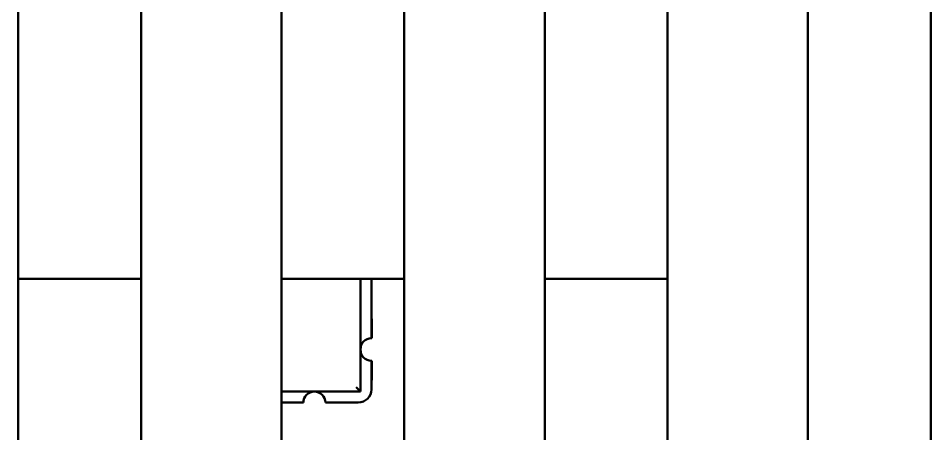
# Model space of a CAD drawing. Header units: millimetres. Extents: x 2121 to 4904, y 892 to 1933.
# Drawn here: x 2774.78 to 2805.98, y 1573.68 to 1587.88 of the extents above; entities that cross this region are included whole.
import ezdxf

# ---------------------------------------------------------------- set-up
doc = ezdxf.new("R2010")
doc.units = ezdxf.units.MM
doc.header["$LTSCALE"] = 1.8
doc.layers.add('외형선(ISO)', color=7, linetype='Continuous', lineweight=50)

msp = doc.modelspace()

# ---------------------------------------------------------------- linework, layer by layer
at = {"layer": '외형선(ISO)', "color": 7}
for p, q in [((2774.779, 1554.133), (2774.779, 1621.633)), ((2778.979, 1621.633), (2778.979, 1554.133)), ((2783.779, 1554.133), (2783.779, 1621.633)), ((2787.979, 1621.633), (2787.979, 1554.133)), ((2792.779, 1554.133), (2792.779, 1621.633)), ((2796.979, 1621.633), (2796.979, 1554.133)), ((2801.779, 1554.133), (2801.779, 1621.633)), ((2805.979, 1621.633), (2805.979, 1554.133)), ((2774.779, 1578.976), (2778.979, 1578.976)), ((2783.779, 1578.976), (2787.979, 1578.976)), ((2786.479, 1576.558), (2786.479, 1578.976)), ((2786.854, 1576.947), (2786.854, 1578.976)), ((2792.779, 1578.976), (2796.979, 1578.976)), ((2786.869, 1577.608), (2786.854, 1577.608)), ((2786.869, 1576.948), (2786.869, 1577.608)), ((2786.479, 1575.118), (2786.479, 1576.558)), ((2786.854, 1575.193), (2786.854, 1576.168)), ((2786.869, 1575.508), (2786.869, 1576.168)), ((2786.854, 1575.508), (2786.869, 1575.508)), ((2784.904, 1575.118), (2783.779, 1575.118)), ((2786.479, 1575.118), (2784.904, 1575.118)), ((2786.479, 1575.118), (2786.329, 1575.268)), ((2783.779, 1574.743), (2784.529, 1574.743)), ((2785.279, 1574.743), (2786.404, 1574.743))]:
    msp.add_line(p, q, dxfattribs=at)
for centre, radius, start, end in [((2786.869, 1576.558), 0.39, 92.2042, 180), ((2786.869, 1576.558), 0.39, 90, 92.2042), ((2786.869, 1576.558), 0.39, 180, 267.7958), ((2786.869, 1576.558), 0.39, 267.7958, 270), ((2784.904, 1574.743), 0.375, 90, 180), ((2784.904, 1574.743), 0.375, 0, 90), ((2786.404, 1575.193), 0.45, 270, 0)]:
    msp.add_arc(centre, radius, start, end, dxfattribs=at)

doc.saveas('drawing.dxf')
